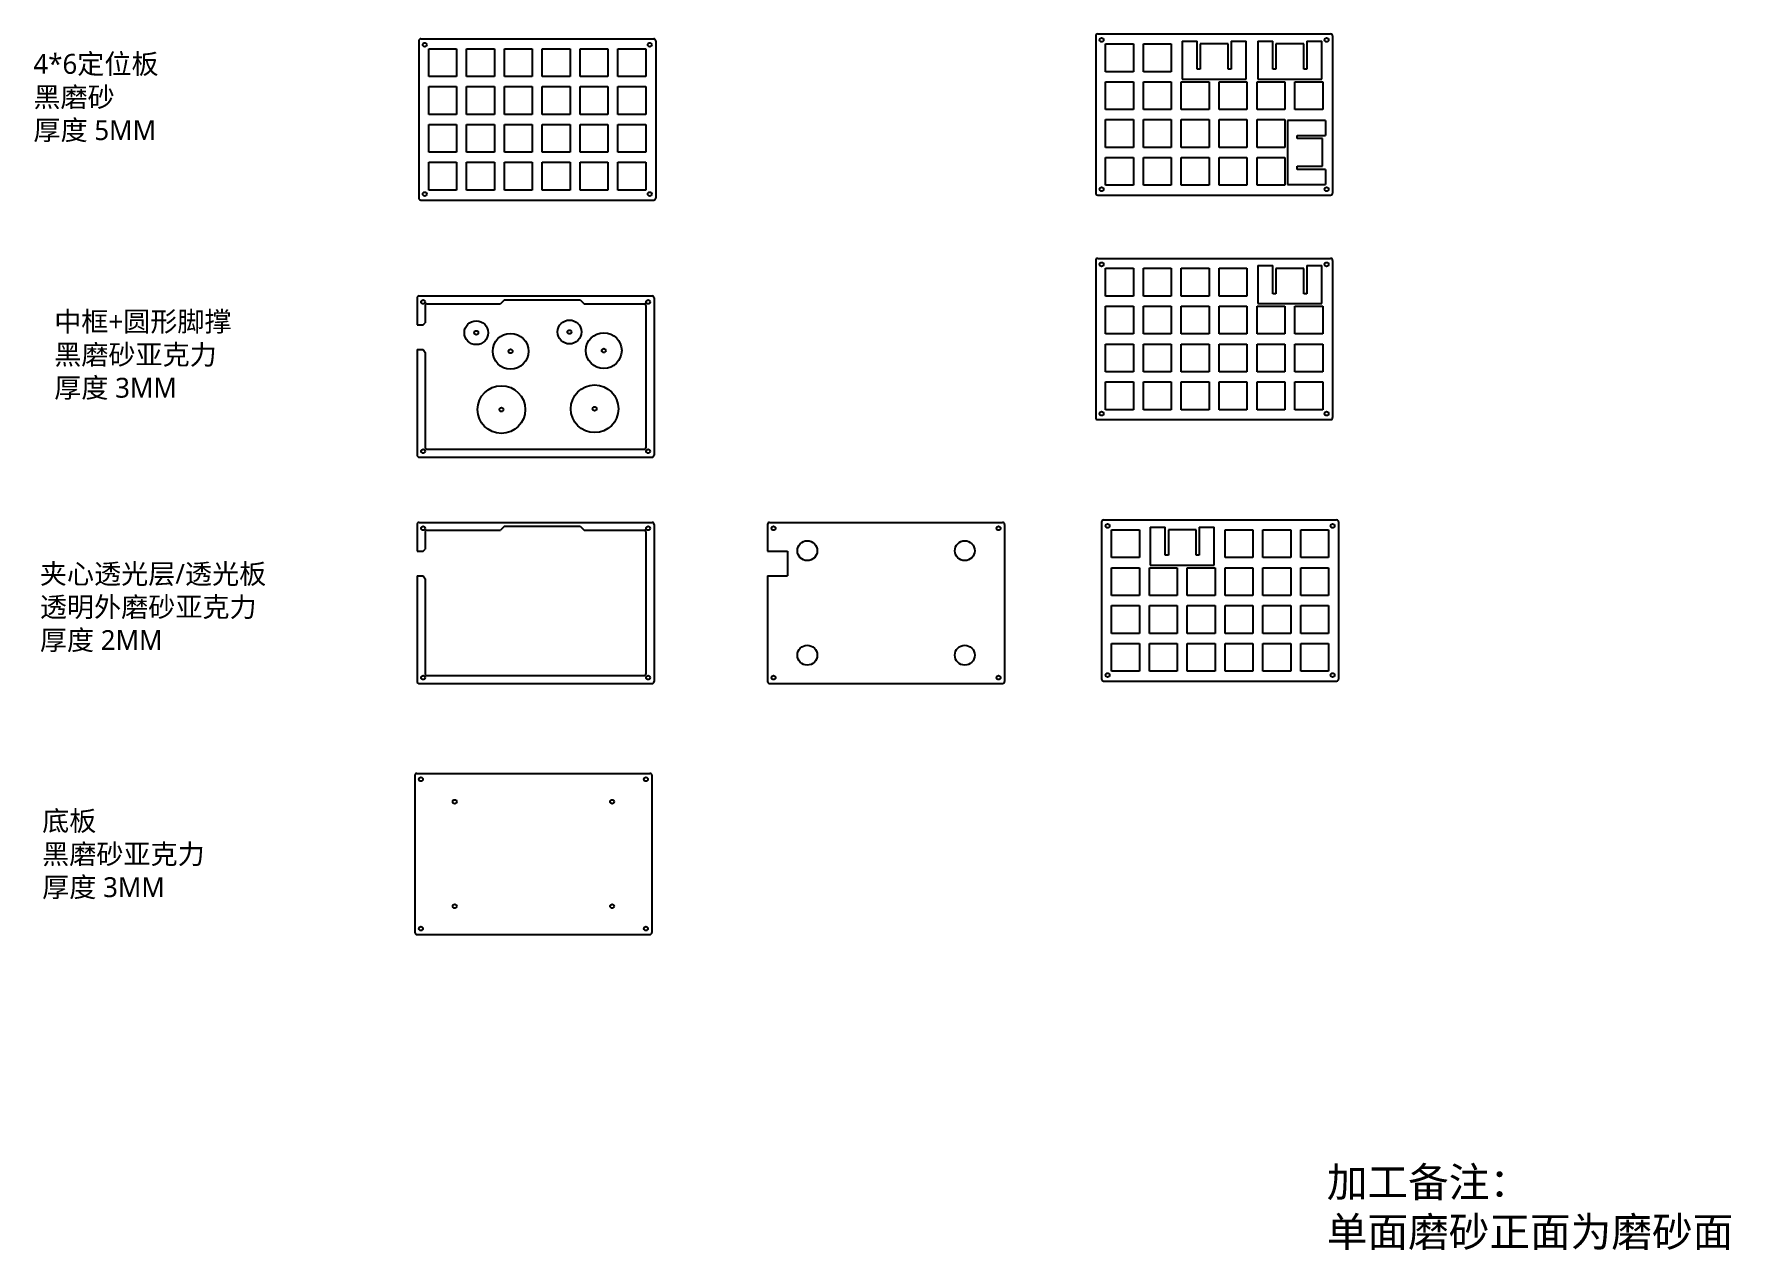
# Model space of a CAD drawing. Extents: x -124 to 730, y -524 to 89.
import ezdxf

# ---------------------------------------------------------------- set-up
doc = ezdxf.new("R2010")
doc.units = 0
doc.header["$MEASUREMENT"] = 0

msp = doc.modelspace()

# ---------------------------------------------------------------- linework, layer by layer
at = {"color": 132, "linetype": 'Continuous'}
for p, q in [((70.77, 86.18), (188.02, 86.18)), ((410.47, 87.63), (410.47, 8.48)), ((411.47, 88.63), (528.72, 88.63)), ((529.72, 87.63), (529.72, 8.49)), ((69.77, 85.18), (69.77, 6.04)), ((189.02, 85.18), (189.02, 6.04)), ((454, 85), (461.53, 85)), ((478.68, 85), (486.2, 85)), ((492.1, 85), (499.63, 85)), ((516.78, 85), (524.3, 85)), ((454, 65.88), (486.2, 65.88)), ((492.1, 65.88), (524.3, 65.88)), ((506.96, 45.11), (506.96, 12.9)), ((526.08, 45.11), (526.08, 37.58)), ((526.08, 20.43), (526.08, 12.9)), ((70.77, 5.04), (188.02, 5.04)), ((411.47, 7.49), (528.72, 7.49)), ((410.47, -25.35), (410.47, -104.5)), ((411.47, -24.35), (528.72, -24.35)), ((529.72, -25.35), (529.72, -104.5)), ((492.1, -27.99), (499.63, -27.99)), ((516.78, -27.99), (524.3, -27.99)), ((68.95, -44.28), (68.95, -57.78)), ((69.95, -43.28), (187.2, -43.28)), ((72.95, -48.28), (72.95, -56.78)), ((73.95, -47.28), (110.95, -47.28)), ((112.95, -45.28), (110.95, -47.28)), ((112.95, -45.28), (150.95, -45.28)), ((150.95, -45.28), (152.95, -47.28)), ((152.95, -47.28), (183.2, -47.28)), ((184.2, -119.41), (184.2, -48.28)), ((188.2, -44.28), (188.2, -123.42)), ((492.1, -47.11), (524.3, -47.11)), ((68.95, -57.78), (71.95, -57.78)), ((71.95, -57.78), (72.95, -56.78)), ((68.95, -70.28), (68.95, -123.43)), ((68.95, -70.28), (71.95, -70.28)), ((71.95, -70.28), (72.95, -71.78)), ((72.95, -71.78), (72.95, -119.42)), ((411.47, -105.5), (528.72, -105.5)), ((69.95, -124.42), (187.2, -124.42)), ((73.95, -120.42), (183.2, -120.41)), ((68.95, -158.22), (68.95, -171.72)), ((69.95, -157.22), (187.2, -157.22)), ((72.95, -162.22), (72.95, -170.72)), ((73.95, -161.22), (110.95, -161.22)), ((112.95, -159.22), (110.95, -161.22)), ((112.95, -159.22), (150.95, -159.22)), ((150.95, -159.22), (152.95, -161.22)), ((152.95, -161.22), (183.2, -161.22)), ((184.2, -233.35), (184.2, -162.22)), ((188.2, -158.22), (188.2, -237.37)), ((245.33, -158.22), (245.33, -171.72)), ((246.33, -157.22), (363.58, -157.22)), ((364.58, -158.22), (364.58, -237.37)), ((413.47, -156.99), (413.47, -236.14)), ((414.47, -155.99), (531.72, -155.99)), ((437.95, -159.63), (445.48, -159.63)), ((462.63, -159.63), (470.15, -159.63)), ((532.72, -156.99), (532.72, -236.14)), ((71.95, -171.72), (72.95, -170.72)), ((68.95, -171.72), (71.95, -171.72)), ((245.33, -171.72), (255.33, -171.72)), ((255.33, -171.72), (255.33, -184.22)), ((437.95, -178.75), (470.15, -178.75)), ((68.95, -184.22), (71.95, -184.22)), ((68.95, -184.22), (68.95, -237.37)), ((71.95, -184.22), (72.95, -185.72)), ((72.95, -185.72), (72.95, -233.37)), ((245.33, -184.22), (245.33, -237.37)), ((245.33, -184.22), (255.33, -184.22)), ((69.95, -238.37), (187.2, -238.37)), ((73.95, -234.37), (183.2, -234.35)), ((246.33, -238.37), (363.58, -238.37)), ((414.47, -237.14), (531.72, -237.14)), ((67.84, -284.56), (67.84, -363.71)), ((68.84, -283.56), (186.09, -283.56)), ((187.09, -284.56), (187.09, -363.71)), ((68.84, -364.71), (186.09, -364.71))]:
    msp.add_line(p, q, dxfattribs=at)
at = {"color": 132}
for p, q in [((74.77, 81.18), (88.77, 81.18)), ((74.77, 67.19), (74.77, 81.18)), ((88.77, 81.18), (88.77, 67.19)), ((93.82, 81.18), (107.82, 81.18)), ((93.82, 67.19), (93.82, 81.18)), ((107.82, 81.18), (107.82, 67.19)), ((112.87, 81.18), (126.87, 81.18)), ((112.87, 67.19), (112.87, 81.18)), ((126.87, 81.18), (126.87, 67.19)), ((131.92, 81.18), (145.92, 81.18)), ((131.92, 67.19), (131.92, 81.18)), ((145.92, 81.18), (145.92, 67.19)), ((150.97, 81.18), (164.97, 81.18)), ((150.97, 67.19), (150.97, 81.18)), ((164.97, 81.18), (164.97, 67.19)), ((170.02, 81.18), (184.02, 81.18)), ((170.02, 67.19), (170.02, 81.18)), ((184.02, 81.18), (184.02, 67.19)), ((415.47, 83.63), (429.47, 83.63)), ((415.47, 69.64), (415.47, 83.63)), ((429.47, 83.63), (429.47, 69.64)), ((434.52, 83.63), (448.52, 83.63)), ((434.52, 69.64), (434.52, 83.63)), ((448.52, 83.63), (448.52, 69.64)), ((454, 85), (454, 65.88)), ((461.53, 70.88), (461.53, 85)), ((463.1, 83.63), (463.1, 70.88)), ((477.1, 83.63), (463.1, 83.63)), ((477.1, 70.88), (477.1, 83.63)), ((478.68, 85), (478.68, 70.88)), ((486.2, 65.88), (486.2, 85)), ((492.1, 85), (492.1, 65.88)), ((499.63, 70.88), (499.63, 85)), ((501.2, 83.63), (501.2, 70.88)), ((515.2, 83.63), (501.2, 83.63)), ((515.2, 70.88), (515.2, 83.63)), ((516.78, 85), (516.78, 70.88)), ((524.3, 65.88), (524.3, 85)), ((429.47, 69.64), (415.47, 69.64)), ((448.52, 69.64), (434.52, 69.64)), ((463.1, 70.88), (461.53, 70.88)), ((478.68, 70.88), (477.1, 70.88)), ((501.2, 70.88), (499.63, 70.88)), ((516.78, 70.88), (515.2, 70.88)), ((88.77, 67.19), (74.77, 67.19)), ((74.77, 62.13), (88.77, 62.13)), ((74.77, 48.14), (74.77, 62.13)), ((88.77, 62.13), (88.77, 48.14)), ((107.82, 67.19), (93.82, 67.19)), ((93.82, 62.13), (107.82, 62.13)), ((93.82, 48.14), (93.82, 62.13)), ((107.82, 62.13), (107.82, 48.14)), ((126.87, 67.19), (112.87, 67.19)), ((112.87, 62.13), (126.87, 62.13)), ((112.87, 48.14), (112.87, 62.13)), ((126.87, 62.13), (126.87, 48.14)), ((145.92, 67.19), (131.92, 67.19)), ((131.92, 62.13), (145.92, 62.13)), ((131.92, 48.14), (131.92, 62.13)), ((145.92, 62.13), (145.92, 48.14)), ((164.97, 67.19), (150.97, 67.19)), ((150.97, 62.13), (164.97, 62.13)), ((150.97, 48.14), (150.97, 62.13)), ((164.97, 62.13), (164.97, 48.14)), ((184.02, 67.19), (170.02, 67.19)), ((170.02, 62.13), (184.02, 62.13)), ((170.02, 48.14), (170.02, 62.13)), ((184.02, 62.13), (184.02, 48.14)), ((415.47, 64.58), (429.47, 64.58)), ((415.47, 50.59), (415.47, 64.58)), ((429.47, 64.58), (429.47, 50.59)), ((434.52, 64.58), (448.52, 64.58)), ((434.52, 50.59), (434.52, 64.58)), ((448.52, 64.58), (448.52, 50.59)), ((453.57, 64.58), (467.57, 64.58)), ((453.57, 50.59), (453.57, 64.58)), ((467.57, 64.58), (467.57, 50.59)), ((472.62, 64.58), (486.62, 64.58)), ((472.62, 50.59), (472.62, 64.58)), ((486.62, 64.58), (486.62, 50.59)), ((491.67, 64.58), (505.67, 64.58)), ((491.67, 50.59), (491.67, 64.58)), ((505.67, 64.58), (505.67, 50.59)), ((510.72, 64.58), (524.72, 64.58)), ((510.72, 50.59), (510.72, 64.58)), ((524.72, 64.58), (524.72, 50.59)), ((88.77, 48.14), (74.77, 48.14)), ((74.77, 43.08), (88.77, 43.08)), ((74.77, 29.09), (74.77, 43.08)), ((88.77, 43.08), (88.77, 29.09)), ((107.82, 48.14), (93.82, 48.14)), ((93.82, 43.08), (107.82, 43.08)), ((93.82, 29.09), (93.82, 43.08)), ((107.82, 43.08), (107.82, 29.09)), ((126.87, 48.14), (112.87, 48.14)), ((112.87, 43.08), (126.87, 43.08)), ((112.87, 29.09), (112.87, 43.08)), ((126.87, 43.08), (126.87, 29.09)), ((145.92, 48.14), (131.92, 48.14)), ((131.92, 43.08), (145.92, 43.08)), ((131.92, 29.09), (131.92, 43.08)), ((145.92, 43.08), (145.92, 29.09)), ((164.97, 48.14), (150.97, 48.14)), ((150.97, 43.08), (164.97, 43.08)), ((150.97, 29.09), (150.97, 43.08)), ((164.97, 43.08), (164.97, 29.09)), ((184.02, 48.14), (170.02, 48.14)), ((170.02, 43.08), (184.02, 43.08)), ((170.02, 29.09), (170.02, 43.08)), ((184.02, 43.08), (184.02, 29.09)), ((429.47, 50.59), (415.47, 50.59)), ((415.47, 45.53), (429.47, 45.53)), ((415.47, 31.54), (415.47, 45.53)), ((429.47, 45.53), (429.47, 31.54)), ((448.52, 50.59), (434.52, 50.59)), ((434.52, 45.53), (448.52, 45.53)), ((434.52, 31.54), (434.52, 45.53)), ((448.52, 45.53), (448.52, 31.54)), ((467.57, 50.59), (453.57, 50.59)), ((453.57, 45.53), (467.57, 45.53)), ((453.57, 31.54), (453.57, 45.53)), ((467.57, 45.53), (467.57, 31.54)), ((486.62, 50.59), (472.62, 50.59)), ((472.62, 45.53), (486.62, 45.53)), ((472.62, 31.54), (472.62, 45.53)), ((486.62, 45.53), (486.62, 31.54)), ((505.67, 50.59), (491.67, 50.59)), ((491.67, 45.53), (505.67, 45.53)), ((491.67, 31.54), (491.67, 45.53)), ((505.67, 45.53), (505.67, 31.54)), ((526.08, 45.11), (506.96, 45.11)), ((524.72, 50.59), (510.72, 50.59)), ((511.96, 36.01), (511.96, 37.58)), ((511.96, 37.58), (526.08, 37.58)), ((524.71, 36.01), (511.96, 36.01)), ((524.71, 22.01), (524.71, 36.01)), ((88.77, 29.09), (74.77, 29.09)), ((107.82, 29.09), (93.82, 29.09)), ((126.87, 29.09), (112.87, 29.09)), ((145.92, 29.09), (131.92, 29.09)), ((164.97, 29.09), (150.97, 29.09)), ((184.02, 29.09), (170.02, 29.09)), ((429.47, 31.54), (415.47, 31.54)), ((415.47, 26.48), (429.47, 26.48)), ((415.47, 12.49), (415.47, 26.48)), ((429.47, 26.48), (429.47, 12.49)), ((448.52, 31.54), (434.52, 31.54)), ((434.52, 26.48), (448.52, 26.48)), ((434.52, 12.49), (434.52, 26.48)), ((448.52, 26.48), (448.52, 12.49)), ((467.57, 31.54), (453.57, 31.54)), ((453.57, 26.48), (467.57, 26.48)), ((453.57, 12.49), (453.57, 26.48)), ((467.57, 26.48), (467.57, 12.49)), ((486.62, 31.54), (472.62, 31.54)), ((472.62, 26.48), (486.62, 26.48)), ((472.62, 12.49), (472.62, 26.48)), ((486.62, 26.48), (486.62, 12.49)), ((505.67, 31.54), (491.67, 31.54)), ((491.67, 26.48), (505.67, 26.48)), ((491.67, 12.49), (491.67, 26.48)), ((505.67, 26.48), (505.67, 12.49)), ((74.77, 24.04), (88.77, 24.04)), ((74.77, 10.04), (74.77, 24.04)), ((88.77, 24.04), (88.77, 10.04)), ((93.82, 24.04), (107.82, 24.04)), ((93.82, 10.04), (93.82, 24.04)), ((107.82, 24.04), (107.82, 10.04)), ((112.87, 24.04), (126.87, 24.04)), ((112.87, 10.04), (112.87, 24.04)), ((126.87, 24.04), (126.87, 10.04)), ((131.92, 24.04), (145.92, 24.04)), ((131.92, 10.04), (131.92, 24.04)), ((145.92, 24.04), (145.92, 10.04)), ((150.97, 24.04), (164.97, 24.04)), ((150.97, 10.04), (150.97, 24.04)), ((164.97, 24.04), (164.97, 10.04)), ((170.02, 24.04), (184.02, 24.04)), ((170.02, 10.04), (170.02, 24.04)), ((184.02, 24.04), (184.02, 10.04)), ((511.96, 20.43), (511.96, 22.01)), ((511.96, 22.01), (524.71, 22.01)), ((526.08, 20.43), (511.96, 20.43)), ((88.77, 10.04), (74.77, 10.04)), ((107.82, 10.04), (93.82, 10.04)), ((126.87, 10.04), (112.87, 10.04)), ((145.92, 10.04), (131.92, 10.04)), ((164.97, 10.04), (150.97, 10.04)), ((184.02, 10.04), (170.02, 10.04)), ((429.47, 12.49), (415.47, 12.49)), ((448.52, 12.49), (434.52, 12.49)), ((467.57, 12.49), (453.57, 12.49)), ((486.62, 12.49), (472.62, 12.49)), ((505.67, 12.49), (491.67, 12.49)), ((506.96, 12.9), (526.08, 12.9)), ((415.47, -29.35), (429.47, -29.35)), ((415.47, -43.35), (415.47, -29.35)), ((429.47, -29.35), (429.47, -43.35)), ((434.52, -29.35), (448.52, -29.35)), ((434.52, -43.35), (434.52, -29.35)), ((448.52, -29.35), (448.52, -43.35)), ((453.57, -29.35), (467.57, -29.35)), ((453.57, -43.35), (453.57, -29.35)), ((467.57, -29.35), (467.57, -43.35)), ((472.62, -29.35), (486.62, -29.35)), ((472.62, -43.35), (472.62, -29.35)), ((486.62, -29.35), (486.62, -43.35)), ((492.1, -27.99), (492.1, -47.11)), ((499.63, -42.11), (499.63, -27.99)), ((501.2, -29.36), (501.2, -42.11)), ((515.2, -29.36), (501.2, -29.36)), ((515.2, -42.11), (515.2, -29.36)), ((516.78, -27.99), (516.78, -42.11)), ((524.3, -47.11), (524.3, -27.99)), ((501.2, -42.11), (499.63, -42.11)), ((516.78, -42.11), (515.2, -42.11)), ((429.47, -43.35), (415.47, -43.35)), ((415.47, -48.4), (429.47, -48.4)), ((415.47, -62.4), (415.47, -48.4)), ((429.47, -48.4), (429.47, -62.4)), ((448.52, -43.35), (434.52, -43.35)), ((434.52, -48.4), (448.52, -48.4)), ((434.52, -62.4), (434.52, -48.4)), ((448.52, -48.4), (448.52, -62.4)), ((467.57, -43.35), (453.57, -43.35)), ((453.57, -48.4), (467.57, -48.4)), ((453.57, -62.4), (453.57, -48.4)), ((467.57, -48.4), (467.57, -62.4)), ((486.62, -43.35), (472.62, -43.35)), ((472.62, -48.4), (486.62, -48.4)), ((472.62, -62.4), (472.62, -48.4)), ((486.62, -48.4), (486.62, -62.4)), ((491.67, -48.4), (505.67, -48.4)), ((491.67, -62.4), (491.67, -48.4)), ((505.67, -48.4), (505.67, -62.4)), ((510.72, -48.4), (524.72, -48.4)), ((510.72, -62.4), (510.72, -48.4)), ((524.72, -48.4), (524.72, -62.4)), ((429.47, -62.4), (415.47, -62.4)), ((415.47, -67.45), (429.47, -67.45)), ((415.47, -81.45), (415.47, -67.45)), ((429.47, -67.45), (429.47, -81.45)), ((448.52, -62.4), (434.52, -62.4)), ((434.52, -67.45), (448.52, -67.45)), ((434.52, -81.45), (434.52, -67.45)), ((448.52, -67.45), (448.52, -81.45)), ((467.57, -62.4), (453.57, -62.4)), ((453.57, -67.45), (467.57, -67.45)), ((453.57, -81.45), (453.57, -67.45)), ((467.57, -67.45), (467.57, -81.45)), ((486.62, -62.4), (472.62, -62.4)), ((472.62, -67.45), (486.62, -67.45)), ((472.62, -81.45), (472.62, -67.45)), ((486.62, -67.45), (486.62, -81.45)), ((505.67, -62.4), (491.67, -62.4)), ((491.67, -67.45), (505.67, -67.45)), ((491.67, -81.45), (491.67, -67.45)), ((505.67, -67.45), (505.67, -81.45)), ((524.72, -62.4), (510.72, -62.4)), ((510.72, -67.45), (524.72, -67.45)), ((510.72, -81.45), (510.72, -67.45)), ((524.72, -67.45), (524.72, -81.45)), ((429.47, -81.45), (415.47, -81.45)), ((448.52, -81.45), (434.52, -81.45)), ((467.57, -81.45), (453.57, -81.45)), ((486.62, -81.45), (472.62, -81.45)), ((505.67, -81.45), (491.67, -81.45)), ((524.72, -81.45), (510.72, -81.45)), ((415.47, -86.5), (429.47, -86.5)), ((415.47, -100.5), (415.47, -86.5)), ((429.47, -86.5), (429.47, -100.5)), ((434.52, -86.5), (448.52, -86.5)), ((434.52, -100.5), (434.52, -86.5)), ((448.52, -86.5), (448.52, -100.5)), ((453.57, -86.5), (467.57, -86.5)), ((453.57, -100.5), (453.57, -86.5)), ((467.57, -86.5), (467.57, -100.5)), ((472.62, -86.5), (486.62, -86.5)), ((472.62, -100.5), (472.62, -86.5)), ((486.62, -86.5), (486.62, -100.5)), ((491.67, -86.5), (505.67, -86.5)), ((491.67, -100.5), (491.67, -86.5)), ((505.67, -86.5), (505.67, -100.5)), ((510.72, -86.5), (524.72, -86.5)), ((510.72, -100.5), (510.72, -86.5)), ((524.72, -86.5), (524.72, -100.5)), ((429.47, -100.5), (415.47, -100.5)), ((448.52, -100.5), (434.52, -100.5)), ((467.57, -100.5), (453.57, -100.5)), ((486.62, -100.5), (472.62, -100.5)), ((505.67, -100.5), (491.67, -100.5)), ((524.72, -100.5), (510.72, -100.5)), ((418.47, -160.99), (432.47, -160.99)), ((418.47, -174.99), (418.47, -160.99)), ((432.47, -160.99), (432.47, -174.99)), ((437.95, -159.63), (437.95, -178.75)), ((445.48, -173.75), (445.48, -159.63)), ((447.05, -161), (447.05, -173.75)), ((461.05, -161), (447.05, -161)), ((461.05, -173.75), (461.05, -161)), ((462.63, -159.63), (462.63, -173.75)), ((470.15, -178.75), (470.15, -159.63)), ((475.62, -160.99), (489.62, -160.99)), ((475.62, -174.99), (475.62, -160.99)), ((489.62, -160.99), (489.62, -174.99)), ((494.67, -160.99), (508.67, -160.99)), ((494.67, -174.99), (494.67, -160.99)), ((508.67, -160.99), (508.67, -174.99)), ((513.72, -160.99), (527.72, -160.99)), ((513.72, -174.99), (513.72, -160.99)), ((527.72, -160.99), (527.72, -174.99)), ((432.47, -174.99), (418.47, -174.99)), ((447.05, -173.75), (445.48, -173.75)), ((462.63, -173.75), (461.05, -173.75)), ((489.62, -174.99), (475.62, -174.99)), ((508.67, -174.99), (494.67, -174.99)), ((527.72, -174.99), (513.72, -174.99)), ((418.47, -180.04), (432.47, -180.04)), ((418.47, -194.04), (418.47, -180.04)), ((432.47, -180.04), (432.47, -194.04)), ((437.52, -180.04), (451.52, -180.04)), ((437.52, -194.04), (437.52, -180.04)), ((451.52, -180.04), (451.52, -194.04)), ((456.57, -180.04), (470.57, -180.04)), ((456.57, -194.04), (456.57, -180.04)), ((470.57, -180.04), (470.57, -194.04)), ((475.62, -180.04), (489.62, -180.04)), ((475.62, -194.04), (475.62, -180.04)), ((489.62, -180.04), (489.62, -194.04)), ((494.67, -180.04), (508.67, -180.04)), ((494.67, -194.04), (494.67, -180.04)), ((508.67, -180.04), (508.67, -194.04)), ((513.72, -180.04), (527.72, -180.04)), ((513.72, -194.04), (513.72, -180.04)), ((527.72, -180.04), (527.72, -194.04)), ((432.47, -194.04), (418.47, -194.04)), ((451.52, -194.04), (437.52, -194.04)), ((470.57, -194.04), (456.57, -194.04)), ((489.62, -194.04), (475.62, -194.04)), ((508.67, -194.04), (494.67, -194.04)), ((527.72, -194.04), (513.72, -194.04)), ((418.47, -199.09), (432.47, -199.09)), ((418.47, -213.09), (418.47, -199.09)), ((432.47, -199.09), (432.47, -213.09)), ((437.52, -199.09), (451.52, -199.09)), ((437.52, -213.09), (437.52, -199.09)), ((451.52, -199.09), (451.52, -213.09)), ((456.57, -199.09), (470.57, -199.09)), ((456.57, -213.09), (456.57, -199.09)), ((470.57, -199.09), (470.57, -213.09)), ((475.62, -199.09), (489.62, -199.09)), ((475.62, -213.09), (475.62, -199.09)), ((489.62, -199.09), (489.62, -213.09)), ((494.67, -199.09), (508.67, -199.09)), ((494.67, -213.09), (494.67, -199.09)), ((508.67, -199.09), (508.67, -213.09)), ((513.72, -199.09), (527.72, -199.09)), ((513.72, -213.09), (513.72, -199.09)), ((527.72, -199.09), (527.72, -213.09)), ((432.47, -213.09), (418.47, -213.09)), ((451.52, -213.09), (437.52, -213.09)), ((470.57, -213.09), (456.57, -213.09)), ((489.62, -213.09), (475.62, -213.09)), ((508.67, -213.09), (494.67, -213.09)), ((527.72, -213.09), (513.72, -213.09)), ((418.47, -218.14), (432.47, -218.14)), ((418.47, -232.14), (418.47, -218.14)), ((432.47, -218.14), (432.47, -232.14)), ((437.52, -218.14), (451.52, -218.14)), ((437.52, -232.14), (437.52, -218.14)), ((451.52, -218.14), (451.52, -232.14)), ((456.57, -218.14), (470.57, -218.14)), ((456.57, -232.14), (456.57, -218.14)), ((470.57, -218.14), (470.57, -232.14)), ((475.62, -218.14), (489.62, -218.14)), ((475.62, -232.14), (475.62, -218.14)), ((489.62, -218.14), (489.62, -232.14)), ((494.67, -218.14), (508.67, -218.14)), ((494.67, -232.14), (494.67, -218.14)), ((508.67, -218.14), (508.67, -232.14)), ((513.72, -218.14), (527.72, -218.14)), ((513.72, -232.14), (513.72, -218.14)), ((527.72, -218.14), (527.72, -232.14)), ((432.47, -232.14), (418.47, -232.14)), ((451.52, -232.14), (437.52, -232.14)), ((470.57, -232.14), (456.57, -232.14)), ((489.62, -232.14), (475.62, -232.14)), ((508.67, -232.14), (494.67, -232.14)), ((527.72, -232.14), (513.72, -232.14))]:
    msp.add_line(p, q, dxfattribs=at)
at = {"color": 132, "linetype": 'Continuous'}
for centre, radius in [((413.47, 85.63), 1), ((526.72, 85.63), 1), ((72.77, 83.18), 1), ((186.02, 83.18), 1), ((72.77, 8.04), 1), ((186.02, 8.04), 1), ((413.47, 10.49), 1), ((526.72, 10.49), 1), ((413.47, -27.35), 1), ((526.72, -27.35), 1), ((71.95, -46.28), 1), ((185.2, -46.28), 1), ((98.7, -61.75), 6), ((145.62, -61.4), 6), ((98.7, -61.75), 1), ((115.97, -71.11), 9), ((145.62, -61.4), 1), ((162.89, -70.75), 9), ((115.97, -71.11), 1), ((162.89, -70.75), 1), ((111.36, -100.43), 12), ((158.28, -100.07), 12), ((111.36, -100.43), 1), ((158.28, -100.07), 1), ((413.47, -102.5), 1), ((526.72, -102.5), 1), ((71.95, -121.42), 1), ((185.2, -121.42), 1), ((71.95, -160.22), 1), ((185.2, -160.22), 1), ((248.33, -160.22), 1), ((361.58, -160.22), 1), ((416.47, -158.99), 1), ((529.72, -158.99), 1), ((265.33, -171.5), 5), ((344.58, -171.5), 5), ((265.33, -224.09), 5), ((344.58, -224.09), 5), ((71.95, -235.37), 1), ((185.2, -235.37), 1), ((248.33, -235.37), 1), ((361.58, -235.37), 1), ((416.47, -234.14), 1), ((529.72, -234.14), 1), ((70.84, -286.56), 1), ((184.09, -286.56), 1), ((87.84, -297.84), 1), ((167.09, -297.84), 1), ((87.84, -350.43), 1), ((167.09, -350.43), 1), ((70.84, -361.71), 1), ((184.09, -361.71), 1)]:
    msp.add_circle(centre, radius, dxfattribs=at)
for centre, start, end in [((70.77, 85.18), 90, 180), ((188.02, 85.18), 0, 90), ((411.47, 87.63), 90, 180), ((528.72, 87.63), 0, 90), ((70.77, 6.04), 180, 270), ((188.02, 6.04), 270, 0), ((411.47, 8.49), 180, 270), ((528.72, 8.49), 270, 0), ((411.47, -25.35), 90, 180), ((528.72, -25.35), 0, 90), ((69.95, -44.28), 90, 180), ((73.95, -48.28), 90, 180), ((183.2, -48.28), 0, 90), ((187.2, -44.28), 0, 90), ((411.47, -104.5), 180, 270), ((528.72, -104.5), 270, 0), ((73.95, -119.42), 180, 270.00809), ((183.2, -119.41), 270.00809, 0), ((69.95, -123.42), 180, 270), ((187.2, -123.42), 270, 0), ((69.95, -158.22), 90, 180), ((73.95, -162.22), 90, 180), ((183.2, -162.22), 0, 90), ((187.2, -158.22), 0, 90), ((246.33, -158.22), 90, 180), ((363.58, -158.22), 0, 90), ((414.47, -156.99), 90, 180), ((531.72, -156.99), 0, 90), ((69.95, -237.37), 180, 270), ((73.95, -233.37), 180, 270.00809), ((183.2, -233.35), 270.00809, 0), ((187.2, -237.37), 270, 0), ((246.33, -237.37), 180, 270), ((363.58, -237.37), 270, 0), ((414.47, -236.14), 180, 270), ((531.72, -236.14), 270, 0), ((68.84, -284.56), 90, 180), ((186.09, -284.56), 0, 90), ((68.84, -363.71), 180, 270), ((186.09, -363.71), 270, 0)]:
    msp.add_arc(centre, 1, start, end, dxfattribs=at)

# ---------------------------------------------------------------- texts
at = {"linetype": 'Continuous', "char_height": 10, "attachment_point": 1}
for s, insert, width in [('{\\fMicrosoft YaHei|b0|i0|c134|p34;4*6定位板\\P黑磨砂\\P厚度 5MM}', (-124.21, 78.56), 98.2397), ('{\\fMicrosoft YaHei|b0|i0|c134|p34;中框+圆形脚撑\\P黑磨砂亚克力\\P厚度 3MM}', (-113.74, -51.12), 102.2217), ('{\\fMicrosoft YaHei|b0|i0|c134|p34;夹心透光层/透光板\\P透明外磨砂亚克力\\P厚度 2MM}', (-120.97, -178.15), 118.1114), ('{\\fMicrosoft YaHei|b0|i0|c134|p34;底板\\P黑磨砂亚克力\\P厚度 3MM}', (-119.81, -302.51), 118.1114)]:
    msp.add_mtext(s, dxfattribs=dict(at, insert=insert, width=width))
at = {"color": 1, "linetype": 'Continuous', "insert": (526.8, -481.83), "char_height": 15, "width": 255.4992, "attachment_point": 1}
msp.add_mtext('{\\fMicrosoft YaHei|b0|i0|c134|p34;加工备注：\\P单面磨砂正面为磨砂面}', dxfattribs=at)

doc.saveas('drawing.dxf')
